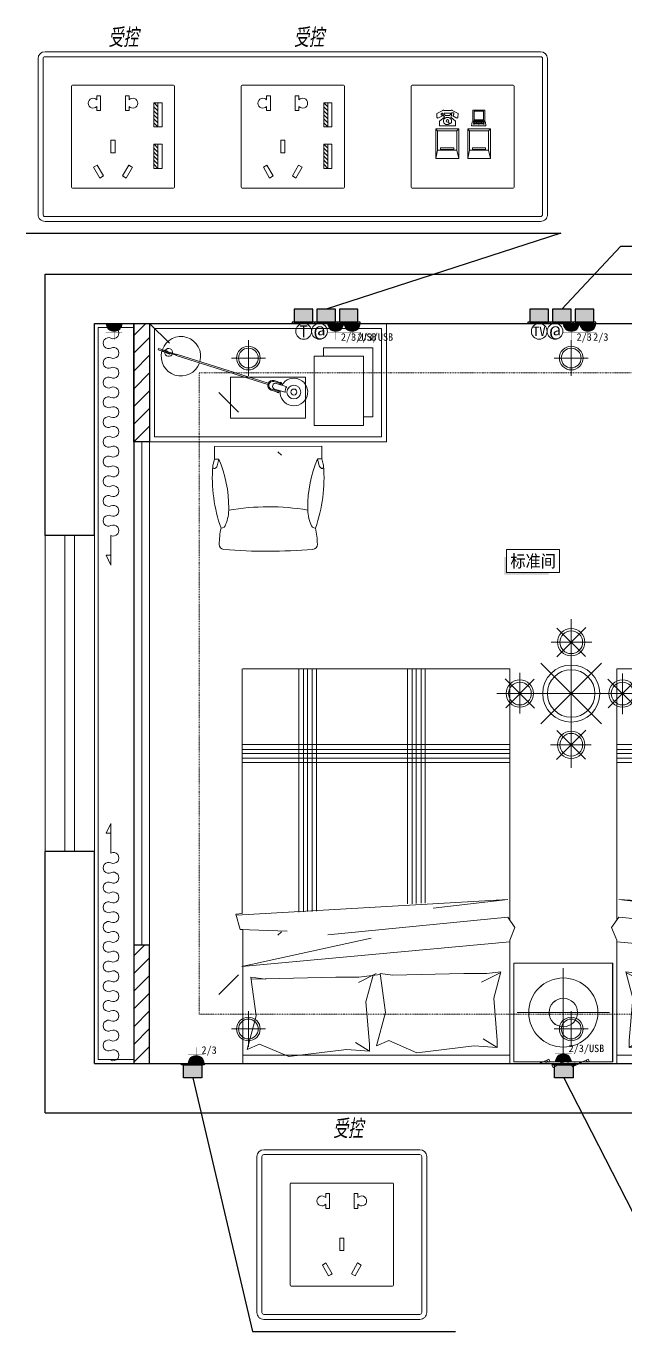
# Model space of a CAD drawing. Header units: millimetres. Extents: x 130143 to 328923, y 19139 to 134795.
# Drawn here: x 139424 to 143970, y 59288 to 69265 of the extents above; entities that cross this region are included whole.
import ezdxf
from ezdxf.enums import TextEntityAlignment as Align

# ---------------------------------------------------------------- set-up
doc = ezdxf.new("R2010")
doc.units = ezdxf.units.MM
doc.header["$LTSCALE"] = 10
for name, pattern in [('DASHDOT2', [12.7, 6.35, -3.175, 0, -3.175]), ('DOTE', [61.468, 50.8, -5.08, 0.508, -5.08]), ('HIDDEN', [9.525, 6.35, -3.175])]:
    doc.linetypes.add(name, pattern=pattern)
doc.layers.get('Defpoints').update_dxf_attribs({"color": 250})
for name, color, linetype in [('EM-开关插座(0.12)-DOM', 61, 'Continuous'), ('WALL_NEW【新建墙体】', 4, 'Continuous'), ('WALL【墙体】', 7, 'Continuous'), ('新建墙体图', 255, 'Continuous')]:
    doc.layers.add(name, color=color, linetype=linetype)
for name, color, linetype, lineweight in [('FF-ART【装饰、挂画】', 120, 'Continuous', 0), ('FF-Curtain【平面窗帘】', 32, 'Continuous', 0), ('FF-Socket【电气】', 124, 'Continuous', 0), ('FF-Text【平面文字】', 2, 'Continuous', 0), ('FF-Win【窗】', 132, 'Continuous', 0), ('FF-【活动成品家具】', 51, 'Continuous', 0), ('RC-Lamplight【灯带】', 205, 'DASHDOT2', 0), ('RC-Lamps【天花灯具】', 2, 'Continuous', 0), ('RC-Modelling【天花造型】', 30, 'Continuous', 0), ('邦威智能化', 7, 'Continuous', 18)]:
    doc.layers.add(name, color=color, linetype=linetype, lineweight=lineweight)
doc.styles.add('宋体', font='', dxfattribs={"width": 0.8})
doc.styles.add('文字', font='')
doc.styles.add('标准', font='', dxfattribs={"width": 0.667})
doc.styles.get('宋体').set_extended_font_data('SimSun')
doc.styles.get('文字').set_extended_font_data('SimSun')
doc.styles.get('标准').set_extended_font_data('仿宋_gb2312')

# ---------------------------------------------------------------- blocks, each defined once
blk = doc.blocks.new('hlw_3_1600_250')
for p, q in [((-0.5, 0.078125), (0.5, 0.078125)), ((-0.5, -0.078125), (0.5, -0.078125))]:
    blk.add_line(p, q)
at = {"linetype": 'HIDDEN', "ltscale": 15}
for p, q in [((-0.5, 0.015625), (0.5, 0.015625)), ((-0.5, -0.015625), (0.5, -0.015625))]:
    blk.add_line(p, q, dxfattribs=at)
blk = doc.blocks.new('1500平10100181')
at = {"ltscale": 300}
for p, q in [((-749, 1000), (603.1, 1000)), ((-749, 1000), (-749, 374.1)), ((603.1, 1000), (603.1, 320.9)), ((603.1, 1000), (603.1, 345.9)), ((-1270.6, 991.6), (-770.6, 991.6)), ((-1270.6, 491.6), (-1270.6, 991.6)), ((-770.6, 991.6), (-770.6, 491.6)), ((-770.6, 491.6), (-1270.6, 491.6)), ((-1270.6, 491.6), (-770.6, 491.6)), ((-749, 374.1), (-775.9, 311.5)), ((-775.9, 311.5), (-740.1, 257.9)), ((-749, 271.3), (-749, -1000)), ((638.5, 243.1), (606, 239.9)), ((606, 239.9), (606, -999.7)), ((-749, -1000), (603.1, -1000)), ((603.1, -1000), (-749, -1000))]:
    blk.add_line(p, q, dxfattribs=at)
at = {"color": 8}
for p, q in [((-1020.6, 966.9), (-1020.6, 516.3)), ((-770.6, 491.6), (-770.6, 991.6)), ((-749, 958.2), (603.1, 958.2)), ((-570, 910.6), (-278, 946.4)), ((-278, 946.4), (-137.7, 883.8)), ((-39.2, 937.4), (32.4, 892.7)), ((-39.2, 937.4), (77.1, 928.5)), ((-39.2, 901.6), (-39.2, 937.4)), ((77.1, 928.5), (369.1, 964.2)), ((369.1, 964.2), (517.3, 901.6)), ((-686.4, 883.8), (-686.4, 919.5)), ((-686.4, 919.5), (-614.8, 874.8)), ((-686.4, 919.5), (-570, 910.6)), ((-668.5, 669.2), (-686.4, 883.8)), ((-137.7, 883.8), (-75, 910.6)), ((-75, 910.6), (-119.8, 740.7)), ((-21.3, 687.1), (-39.2, 901.6)), ((517.3, 901.6), (580, 928.5)), ((580, 928.5), (535.2, 758.6)), ((-1254.7, 741.6), (-786.5, 741.6)), ((-119.8, 740.7), (-92.9, 544)), ((535.2, 758.6), (562.1, 561.9)), ((-704.3, 535), (-668.5, 669.2)), ((-57.5, 551.6), (-21.3, 687.1)), ((-632.7, 544), (-704.3, 535)), ((-605.8, 587.2), (-703.4, 538.5)), ((-516.3, 544), (-632.7, 544)), ((-155.6, 552.9), (-516.3, 544)), ((-92.9, 544), (-155.6, 552.9)), ((14.5, 561.9), (-93.5, 548.4)), ((16.7, 588.7), (-72.8, 544)), ((130.8, 561.9), (14.5, 561.9)), ((560.7, 572.1), (130.8, 561.9)), ((486.3, 572.7), (485.7, 570.5)), ((562.1, 561.9), (486.3, 572.7)), ((-749, 383), (606.9, 508.2)), ((606.9, 508.2), (-48.2, 365.2)), ((-740.1, 257.9), (172.2, 347.3)), ((603.1, 345.9), (603.1, 320.9)), ((378.1, 329.4), (615.8, 320.5)), ((603.1, 320.9), (616.4, 320.9)), ((616.4, 320.9), (638.5, 243.1)), ((633.7, 248.9), (-740.1, 168.4)), ((-740.1, 168.4), (-360.8, 213.2)), ((229.7, -1000), (229.7, 227.8)), ((250.5, -1000), (250.5, 228.9)), ((274.6, -1000), (274.6, 230.2)), ((295.4, -1000), (295.4, 231.3)), ((319.4, -1000), (319.4, 232.6)), ((-320.9, -1000), (-320.9, 186.7)), ((-300.1, -1000), (-300.1, 187.8)), ((-276, -1000), (-276, 189)), ((-255.2, -1000), (-255.2, 190.1)), ((-231.2, -1000), (-231.2, 191.4)), ((-749, -526.3), (603.1, -526.3)), ((-749, -547.1), (603.1, -547.1)), ((-749, -571.3), (603.1, -571.3)), ((-749, -592.1), (603.1, -592.1)), ((-749, -616), (603.1, -616))]:
    blk.add_line(p, q, dxfattribs=at)
for radius in [175, 72.2]:
    blk.add_circle((-1020.6, 741.6), radius, dxfattribs=at)
blk = doc.blocks.new('tasklight')
at = {"color": 251}
for p, q in [((457.5, 270.3), (495.7, 282.4)), ((459, 265.6), (497.2, 277.6)), ((474.8, 265.3), (527.3, 281.8)), ((487.8, 282.5), (492.5, 284)), ((488.5, 280.1), (487.8, 282.5)), ((491.5, 270.6), (490, 275.3)), ((493.3, 281.6), (492.5, 284)), ((496.3, 272.1), (494.8, 276.8)), ((497.2, 277.6), (495.7, 282.4)), ((-25, 96.3), (440.3, 242.9)), ((-22.6, 88.7), (442.7, 235.3)), ((471.1, 227.4), (509.2, 239.4)), ((472.6, 222.7), (510.7, 234.7)), ((483.9, 236.7), (536.3, 253.2)), ((500.6, 242), (502.1, 237.2)), ((503.6, 232.4), (504.3, 230)), ((504.3, 230), (509.1, 231.5)), ((505.3, 243.5), (506.8, 238.7)), ((508.3, 233.9), (509.1, 231.5)), ((509.2, 239.4), (510.7, 234.7)), ((-115.6, 67.8), (-70.8, 81.9)), ((-113.2, 60.1), (-115.6, 67.8)), ((-113.2, 60.1), (-68.4, 74.3)), ((-96, 71.9), (-24.4, 94.4)), ((-94.8, 68), (-96, 71.9)), ((-94.8, 68), (-23.2, 90.6)), ((-71.7, 84.7), (-56.5, 89.6)), ((-70.8, 81.9), (-71.7, 84.7)), ((-55.6, 86.7), (-70.8, 81.9)), ((-70.8, 81.9), (-70.2, 80)), ((-69, 76.2), (-68.4, 74.3)), ((-67.4, 80.9), (-68, 82.8)), ((-57.8, 83.9), (-58.4, 85.8)), ((-55.6, 86.7), (-56.5, 89.6)), ((-22.6, 88.7), (-25, 96.3))]:
    blk.add_line(p, q, dxfattribs=at)
for radius in [35, 15]:
    blk.add_circle((572.3, 280.3), radius, dxfattribs=at)
for centre, radius, start, end in [((572.3, 280.3), 70, 209.85888, 185.11163), ((465, 246.5), 25, 107.48525, 287.48525), ((572.3, 280.3), 45, 178.01403, 216.95647), ((0, 100), 100, 19.7777, 195.19281), ((465, 246.5), 20, 107.48525, 287.48525), ((479.4, 251), 15, 107.48525, 287.48525), ((0, 100), 100, 199.7777, 15.19281), ((-62, 80.5), 20, 209.02221, 185.94829)]:
    blk.add_arc(centre, radius, start, end, dxfattribs=at)
blk = doc.blocks.new('海龙_04090929')
at = {"color": 0, "linetype": 'ByBlock'}
for p, q in [((271.2, -44.5, 0), (-271.2, -45.4, 0)), ((-271.1, -109.6, 0), (-271.2, -45.4, 0)), ((271.3, -108.7, 0), (271.2, -44.5, 0)), ((-278.9, -136.2, 0), (-271.1, -109.6, 0)), ((-271.1, -109.6, 0), (-250.2, -109.5, 0)), ((-271.1, -109.6, 0), (-250.2, -109.5, 0)), ((-250.2, -109.5, 0), (-258, -144.4, 0)), ((-250.2, -109.5, 0), (-258, -144.4, 0)), ((250.4, -108.6, 0), (258.3, -143.6, 0)), ((271.3, -108.7, 0), (250.4, -108.6, 0)), ((250.4, -108.6, 0), (258.3, -143.6, 0)), ((271.3, -108.7, 0), (250.4, -108.6, 0)), ((279.2, -135.3, 0), (271.3, -108.7, 0))]:
    blk.add_line(p, q, dxfattribs=at)
at = {"ltscale": 500}
blk.add_lwpolyline([(600, 577.1), (600, -22.9), (-600, -22.9), (-600, 577.1)], close=True, dxfattribs=at)
at = {"color": 251}
for points in [[(575, 552.1), (575, 2.1), (-575, 2.1), (-575, 552.1)], [(483.8, 61), (233.8, 61), (233.8, 411), (483.8, 411)], [(-189.7, 304.9), (189.7, 304.9), (189.7, 97.6), (-189.7, 97.6)]]:
    blk.add_lwpolyline(points, close=True, dxfattribs=at)
blk.add_lwpolyline([(281, 411), (281, 453.9), (531, 453.9), (531, 103.9), (483.8, 103.9)], dxfattribs=at)
at = {"color": 0, "linetype": 'ByBlock'}
for centre, radius, start, end in [((-825.4, -356.4, 0), 625.9, 359.84129, 23.2355), ((-825.4, -356.4, 0), 625.9, 359.84129, 23.2355), ((826.4, -353.7, 0), 625.9, 156.94898, 180.3432), ((826.4, -353.7, 0), 625.9, 156.94898, 180.3432), ((490.4, -202.2, 0), 773.1, 175.80336, 199.53273), ((-255.2, -145.3, 0), 25.4, 158.99011, 180.62502), ((-255.2, -145.3, 0), 25.4, 180.62502, 200.62672), ((-255.2, -145.3, 0), 25.4, 180.62502, 200.62672), ((-273, -152, 0), 6.35, 200.62672, 296.64596), ((-273, -152, 0), 6.35, 200.62672, 296.64596), ((-281.6, -135, 0), 25.4, 296.64596, 338.28256), ((-281.6, -135, 0), 25.4, 296.64596, 338.28256), ((-489.9, -203.8, 0), 773.1, 340.65176, 4.38113), ((281.9, -134.1, 0), 25.4, 201.90193, 243.53853), ((281.9, -134.1, 0), 25.4, 201.90193, 243.53853), ((273.4, -151.2, 0), 6.35, 243.53853, 339.55777), ((273.4, -151.2, 0), 6.35, 243.53853, 339.55777), ((255.5, -144.5, 0), 25.4, 359.55947, 21.19437), ((255.5, -144.5, 0), 25.4, 339.55777, 359.55947), ((255.5, -144.5, 0), 25.4, 339.55777, 359.55947), ((-411.2, -361.5, 0), 211.7, 337.8885, 0.9101), ((-411.2, -361.5, 0), 211.7, 337.8885, 0.9101), ((2.4, -1560, 0), 1208.4, 80.56409, 99.62039), ((2.4, -1560, 0), 1208.4, 80.56409, 99.62039), ((412.2, -360.1, 0), 211.7, 179.27439, 202.29599), ((412.2, -360.1, 0), 211.7, 179.27439, 202.29599), ((133.9, -545.8, 0), 381.7, 167.11391, 179.48638), ((-239.7, -435.3, 0), 25.4, 273.35663, 346.67419), ((-239.7, -435.3, 0), 25.4, 273.35663, 346.67419), ((241, -434.5, 0), 25.4, 193.5103, 266.82786), ((241, -434.5, 0), 25.4, 193.5103, 266.82786), ((-132.2, -546.2, 0), 381.7, 0.69811, 13.07057), ((-222.4, -542.6, 0), 25.4, 179.50765, 265.22035), ((-3.4, 2077, 0), 2654.1, 265.22035, 274.96413), ((224, -541.9, 0), 25.4, 274.96413, 0.67683)]:
    blk.add_arc(centre, radius, start, end, dxfattribs=at)
at = {"color": 251, "extrusion": (-2.32109e-12, 1.27568e-12, -1), "zscale": -1, "rotation": 180.1031689503808}
blk.add_blockref('tasklight', (441.3, 511.2, 0), dxfattribs=at)
blk = doc.blocks.new('*U127')
at = {"color": 150}
blk.add_lwpolyline([(-5.38, -2.34), (5.38, -2.34), (5.38, 2.33), (-5.38, 2.33), (-5.38, -2.34)], dxfattribs=at)
at = {"color": 150, "ltscale": 4}
for points in [[(-5.38, 0.83), (-5.83, 0.83), (-5.38, -2.34), (-5.83, -2.79)], [(3.13, -2.34), (3.13, -2.79), (-5.38, -2.34), (-5.83, -2.79)]]:
    blk.add_solid(points, dxfattribs=at)
at = {"color": 2, "ltscale": 4, "style": '文字', "width": 0.9, "flags": 8}
blk.add_attdef('功能区文字', text='', height=2.5, dxfattribs=at).set_placement((0.01, -0.03), align=Align.MIDDLE_CENTER)
blk = doc.blocks.new('灯_圆形筒灯')
at = {"color": 251, "linetype": 'DOTE', "ltscale": 43.504693}
blk.add_line((0, 90.6), (0, -90.6), dxfattribs=at)
at = {"color": 251, "linetype": 'DOTE', "ltscale": 41.297046}
blk.add_line((86, 0), (-86, 0), dxfattribs=at)
blk.add_ellipse((0, 0), major_axis=(-42.4, 42.4), ratio=1, start_param=2.355868237233173, end_param=8.639053544412759)
at = {"color": 251}
blk.add_ellipse((0, 0), major_axis=(35.4, 35.4), ratio=1, start_param=5.498714316925571, end_param=11.78189962410516, dxfattribs=at)
blk = doc.blocks.new('大吊灯')
at = {"color": 8}
for p, q in [((74.5, 334.4), (-73.6, 186.3)), ((0, 376.2), (0, -376.2)), ((72.9, 187), (-72, 331.9)), ((104.1, 259.9), (-100.7, 259.9)), ((154.2, -154.2), (-154.2, 154.2)), ((154.2, 154.2), (-154.2, -154.2)), ((-334.4, 74.5), (-186.3, -73.6)), ((-187, 72.9), (-331.9, -72)), ((-259.9, 104.1), (-259.9, -100.7)), ((334.4, -74.5), (186.3, 73.6)), ((187, -72.9), (331.9, 72)), ((259.9, -104.1), (259.9, 100.7)), ((-376.2, 0), (376.2, 0)), ((-74.5, -334.4), (73.6, -186.3)), ((-72.9, -187), (72, -331.9)), ((-104.1, -259.9), (100.7, -259.9))]:
    blk.add_line(p, q, dxfattribs=at)
for centre, major_axis, start_param, end_param in [((0, 259.9), (0, 69.3), -1.570342718129233, 4.712842589050354), ((0, 0), (0, 144.4), 4.712226, 10.995411), ((-259.9, 0), (0, 69.3), 4.712260247178279, 10.99544555435786), ((259.9, 0), (0, 69.3), 4.711943, 10.995128), ((0, -259.9), (0, 69.3), -1.570342718129233, 4.712842589050354)]:
    blk.add_ellipse(centre, major_axis=major_axis, ratio=1, start_param=start_param, end_param=end_param)
for centre, major_axis, start_param, end_param in [((0, 259.9), (0.1, 57.8), -1.569728, 4.713457), ((0, 0), (0, 120.3), -1.570528, 4.712657), ((-259.9, 0), (0, 57.8), 4.711804, 10.994989), ((259.9, 0), (0, 57.8), 4.712315, 10.9955), ((0, -259.9), (0.1, 57.8), -1.569728, 4.713457)]:
    blk.add_ellipse(centre, major_axis=major_axis, ratio=1, start_param=start_param, end_param=end_param, dxfattribs=at)
blk = doc.blocks.new('一般插座')
h = blk.add_hatch(color=0)
edge = h.paths.add_edge_path()
edge.add_line((-1.9, 0), (1.9, 0))
edge.add_arc((0, 0), 1.9, 0, 180)
at = {"color": 0, "const_width": 0.1}
for points in [[(0, 3.9), (0, 1.9)], [(-2, 2.1), (2, 2.1)]]:
    blk.add_lwpolyline(points, dxfattribs=at)
at = {"color": 0}
blk.add_lwpolyline([(1.9, 0, 1), (-1.9, 0)], format="xyb", close=True, dxfattribs=at)
blk = doc.blocks.new('电话插座')
blk.add_circle((0, 0), 1.9)
at = {"style": '宋体', "flags": 8}
blk.add_attdef('T', text='', height=2.91, dxfattribs=at).set_placement((0, 0), align=Align.MIDDLE_CENTER)
blk = doc.blocks.new('电脑网络插座')
blk.add_circle((0, 0), 1.9)
at = {"style": '宋体', "width": 1.5, "flags": 8}
blk.add_attdef('@', text='', height=2.68, dxfattribs=at).set_placement((0, 0), align=Align.MIDDLE_CENTER)
blk = doc.blocks.new('电视电源插座')
blk.add_circle((0, 0), 1.9)
at = {"style": '宋体', "flags": 8}
blk.add_attdef('TV', text='', height=2.24, dxfattribs=at).set_placement((0, 0), align=Align.MIDDLE_CENTER)
blk = doc.blocks.new('防溅水插座')
blk.add_blockref('一般插座', (0, 0))
at = {"style": '宋体', "flags": 8}
blk.add_attdef('F', (1.28, 2.35), '', height=1.8, dxfattribs=at)
blk = doc.blocks.new('海龙_05067149')
at = {"layer": 'FF-ART【装饰、挂画】'}
for p, q in [((4.2, 2), (39.7, 19.6)), ((36.4, 3.4), (30.6, 15.1)), ((45.5, 7.9), (39.7, 19.6)), ((-45.5, -7.9), (-39.7, -19.6)), ((-4.2, -2), (-39.7, -19.6)), ((-36.4, -3.4), (-30.6, -15.1))]:
    blk.add_line(p, q, dxfattribs=at)
at = {"layer": 'FF-ART【装饰、挂画】', "const_width": 6.08}
blk.add_lwpolyline([(-2.4, 1.4, 1), (3.2, -0.8, 1)], format="xyb", close=True, dxfattribs=at)
blk = doc.blocks.new('海龙_05066079')
at = {"layer": 'FF-ART【装饰、挂画】'}
for p, q in [((-27.3, 1.1), (-21.6, -10.6)), ((4.2, 2), (39.7, 19.6)), ((36.4, 3.4), (30.6, 15.1)), ((45.5, 7.9), (39.7, 19.6)), ((-45.5, -7.9), (-39.7, -19.6)), ((-4.2, -2), (-39.7, -19.6)), ((-36.4, -3.4), (-30.6, -15.1))]:
    blk.add_line(p, q, dxfattribs=at)
at = {"layer": 'FF-ART【装饰、挂画】', "const_width": 6.08}
blk.add_lwpolyline([(-2.4, 1.4, 1), (3.2, -0.8, 1)], format="xyb", close=True, dxfattribs=at)
blk = doc.blocks.new('海龙_05066997')
at = {"layer": 'FF-ART【装饰、挂画】'}
for p, q in [((-17.2, -6.4), (18.3, 11.2)), ((5.9, -9.5), (0.1, 2.2)), ((15, -5), (9.2, 6.7)), ((24, -0.5), (18.3, 11.2))]:
    blk.add_line(p, q, dxfattribs=at)
at = {"layer": 'FF-ART【装饰、挂画】', "const_width": 6.08}
blk.add_lwpolyline([(-23.9, -7.1, 1), (-18.2, -9.2, 1)], format="xyb", close=True, dxfattribs=at)
blk = doc.blocks.new('A$C0BEE72F1')
at = {"layer": 'EM-开关插座(0.12)-DOM'}
blk.add_hatch(color=250, dxfattribs=at).paths.add_polyline_path([(8, 55), (8, 5), (78, 5), (78, 55)])
for points in [[(78, 5), (78, 55), (8, 55), (8, 5)], [(0, 0), (86, 0), (86, 5), (0, 5)]]:
    blk.add_lwpolyline(points, close=True, dxfattribs=at)

msp = doc.modelspace()

# ---------------------------------------------------------------- hatches: boundary and pattern name
at = {"layer": 'WALL_NEW【新建墙体】'}
h = msp.add_hatch(dxfattribs=at)
h.set_pattern_fill('ANSI31', color=8, scale=30, style=0)
h.set_pattern_definition([(45, (140241.005, 66105.42), (-67.3519, 67.3519), [])])
h.paths.add_polyline_path([(140361.0048, 67005.41998), (140241.0048, 67005.41998), (140241.0048, 66105.41998), (140361.0048, 66105.41998)])
h.paths.add_polyline_path([(140361.0048, 62280.41998), (140241.0048, 62280.41998), (140241.0048, 61380.41998), (140361.0048, 61380.41998)])
h.paths.add_polyline_path([(147036.0048, 64260.4874), (146766.0048, 64260.4874), (146766.0048, 63630.45369), (146946.0048, 63630.45369), (146946.0048, 64080.4874), (147036.0048, 64080.4874)])
h.paths.add_polyline_path([(146946.0048, 67005.41998), (146766.0048, 67005.41998), (146766.0048, 66105.41998), (146946.0048, 66105.41998)])
h.paths.add_polyline_path([(146946.0048, 61830.45369), (146766.0048, 61830.45369), (146766.0048, 61380.41998), (146946.0048, 61380.41998)])
h.paths.add_polyline_path([(150066.0048, 64507.95369), (149841.0048, 64507.95369), (149841.0048, 64260.4874), (148239.20655, 64260.4874), (148239.20655, 64080.4874), (150066.0048, 64080.4874)])
h.paths.add_polyline_path([(148483.5048, 67005.41998), (148303.5048, 67005.41998), (148303.5048, 66105.41998), (148483.5048, 66105.41998)])

# ---------------------------------------------------------------- linework, layer by layer
at = {"layer": 'Defpoints'}
msp.add_line((140241.0048, 67005.41998), (140241.0048, 61380.41998), dxfattribs=at)
at = {"layer": 'FF-Curtain【平面窗帘】'}
for points in [[(140067.26808, 66969.14328, -1.6), (140067.26808, 66894.14328, 1.6), (140067.26808, 66819.14328, -1.6), (140067.26808, 66744.14328, 1.6), (140067.26808, 66669.14328, -1.6), (140067.26808, 66594.14328, 1.6), (140067.26808, 66519.14328, -1.6), (140067.26808, 66444.14328, 1.6), (140067.26808, 66369.14328, -1.6), (140067.26808, 66294.14328, 1.6), (140067.26808, 66219.14328, -1.6), (140067.26808, 66144.14328, 1.6), (140067.26808, 66069.14328, -1.6), (140067.26808, 65994.14328, 1.6), (140067.26808, 65919.14328, -1.6), (140067.26808, 65844.14328, 1.6), (140067.26808, 65769.14328, -1.6), (140067.26808, 65694.14328, 1.6), (140067.26808, 65619.14328, -1.6), (140067.26808, 65544.14328, 1.6), (140067.26808, 65469.14328, -1.6), (140067.26808, 65394.14328), (140067.26808, 65319.14328), (140067.26808, 65244.14328), (140067.26808, 65169.14328), (140029.76808, 65244.14328), (140067.26808, 65244.14328)], [(140067.26808, 61405.54722, 1.6), (140067.26808, 61480.54722, -1.6), (140067.26808, 61555.54722, 1.6), (140067.26808, 61630.54722, -1.6), (140067.26808, 61705.54722, 1.6), (140067.26808, 61780.54722, -1.6), (140067.26808, 61855.54722, 1.6), (140067.26808, 61930.54722, -1.6), (140067.26808, 62005.54722, 1.6), (140067.26808, 62080.54722, -1.6), (140067.26808, 62155.54722, 1.6), (140067.26808, 62230.54722, -1.6), (140067.26808, 62305.54722, 1.6), (140067.26808, 62380.54722, -1.6), (140067.26808, 62455.54722, 1.6), (140067.26808, 62530.54722, -1.6), (140067.26808, 62605.54722, 1.6), (140067.26808, 62680.54722, -1.6), (140067.26808, 62755.54722, 1.6), (140067.26808, 62830.54722, -1.6), (140067.26808, 62905.54722, 1.6), (140067.26808, 62980.54722), (140067.26808, 63055.54722), (140067.26808, 63130.54722), (140067.26808, 63205.54722), (140029.76808, 63130.54722), (140067.26808, 63130.54722)]]:
    msp.add_lwpolyline(points, format="xyb", dxfattribs=at)
at = {"layer": 'RC-Lamplight【灯带】', "ltscale": 0.1}
msp.add_lwpolyline([(140736.00449, 66630.41988), (146391.00449, 66630.41988), (146391.00449, 61755.41988), (140736.00449, 61755.41988)], close=True, dxfattribs=at)
at = {"layer": 'RC-Modelling【天花造型】', "color": 8}
for p, q in [((140361.00449, 67005.41988), (140511.00449, 66855.41988)), ((140886.00449, 66480.41988), (141036.00449, 66330.41988)), ((141336.00449, 66030.41988), (141361.50449, 66004.91988)), ((141336.00449, 62355.41988), (141361.50449, 62380.91988)), ((140886.00449, 61905.41988), (141036.00449, 62055.41988))]:
    msp.add_line(p, q, dxfattribs=at)
at = {"layer": 'RC-Modelling【天花造型】'}
for points in [[(139941.00449, 67005.41988), (140361.00449, 67005.41988), (140361.00449, 61380.41988), (139941.00449, 61380.41988)], [(140361.00449, 67005.41988), (146766.00449, 67005.41988), (146766.00449, 61380.41988), (140361.00449, 61380.41988)], [(140361.00449, 67005.41988), (146766.00449, 67005.41988), (146766.00449, 61380.41988), (140361.00449, 61380.41988)], [(140301.00449, 66105.41988), (140361.00449, 66105.41988), (140361.00449, 62280.41988), (140301.00449, 62280.41988)]]:
    msp.add_lwpolyline(points, close=True, dxfattribs=at)
for points in [[(140241.00449, 67005.41988), (139941.00449, 67005.41988), (139941.00449, 61380.41988), (140241.00449, 61380.41988)], [(140241.00449, 66975.41988), (139971.00449, 66975.41988), (139971.00449, 61410.41988), (140241.00449, 61410.41988)]]:
    msp.add_lwpolyline(points, dxfattribs=at)
at = {"layer": 'WALL_NEW【新建墙体】'}
for points in [[(140241.0048, 67005.41998), (140361.0048, 67005.41998), (140361.0048, 66105.41998), (140241.0048, 66105.41998)], [(140241.0048, 61380.41998), (140361.0048, 61380.41998), (140361.0048, 62280.41998), (140241.0048, 62280.41998)]]:
    msp.add_lwpolyline(points, close=True, dxfattribs=at)
at = {"layer": 'WALL【墙体】'}
for p, q in [((139566.0048, 65392.91998), (139566.0048, 67380.41998)), ((139566.0048, 67380.41998), (150066.0048, 67380.41998)), ((139941.0048, 65392.91998), (139941.0048, 67005.41998)), ((139941.0048, 67005.41998), (150066.0048, 67005.41998)), ((139941.0048, 65392.91998), (139566.0048, 65392.91998)), ((139566.0048, 61005.41998), (139566.0048, 62992.91998)), ((139941.0048, 62992.91998), (139566.0048, 62992.91998)), ((139941.0048, 61380.41998), (139941.0048, 62992.91998)), ((139941.0048, 61380.41998), (150066.0048, 61380.41998)), ((139566.0048, 61005.41998), (150441.0048, 61005.41998))]:
    msp.add_line(p, q, dxfattribs=at)
at = {"layer": '新建墙体图'}
for p, q in [((139423.67061, 67691.8224), (143484.67085, 67691.8224)), ((143484.67085, 67691.8224), (141701.74463, 67115.41998)), ((143936.84557, 67590.70637), (143492.25294, 67115.73008)), ((147972.88066, 67590.70637), (143936.84557, 67590.70637)), ((140688.48481, 61270.41998), (141142.74511, 59342.27481)), ((143507.37802, 61270.41998), (144521.80744, 59288.29877)), ((141142.74511, 59342.27481), (142684.27047, 59342.27481))]:
    msp.add_line(p, q, dxfattribs=at)
at = {"layer": '邦威智能化', "color": 0}
for p, q in [((139566.0048, 69071.40578), (140803.5048, 69071.40578)), ((140803.5048, 69071.40578), (142093.5048, 69071.40578)), ((142093.50469, 69071.40579), (143331.00469, 69071.40579)), ((139513.5048, 67833.90578), (139513.5048, 69018.90578)), ((139551.0048, 67833.9058), (139551.0048, 69018.90578)), ((139566.0048, 69033.90578), (140803.5048, 69033.90578)), ((140803.5048, 69033.90578), (142093.5048, 69033.90578)), ((142093.50469, 69033.90579), (143331.00469, 69033.90579)), ((143346.00469, 69018.90578), (143346.00469, 67833.90577)), ((143383.50469, 69018.90579), (143383.50469, 67833.90579)), ((139959.68578, 68736.98909), (139987.99042, 68736.98909)), ((139959.68578, 68736.98909), (139959.68578, 68705.34216)), ((139959.68578, 68655.41747), (139959.68578, 68623.77053)), ((139987.99042, 68736.98909), (139987.99042, 68623.77053)), ((140204.99266, 68736.98909), (140176.68802, 68736.98909)), ((140176.68802, 68736.98909), (140176.68802, 68623.77053)), ((140204.99266, 68736.98909), (140204.99266, 68705.34216)), ((140204.99266, 68655.41747), (140204.99266, 68623.77053)), ((141249.76233, 68736.98909), (141278.06697, 68736.98909)), ((141249.76233, 68736.98909), (141249.76233, 68705.34216)), ((141249.76233, 68655.41747), (141249.76233, 68623.77053)), ((141278.06697, 68736.98909), (141278.06697, 68623.77053)), ((141495.06921, 68736.98909), (141466.76457, 68736.98909)), ((141466.76457, 68736.98909), (141466.76457, 68623.77053)), ((141495.06921, 68736.98909), (141495.06921, 68705.34216)), ((141495.06921, 68655.41747), (141495.06921, 68623.77053)), ((139959.68578, 68623.77053), (139987.99042, 68623.77053)), ((140204.99266, 68623.77053), (140176.68802, 68623.77053)), ((141249.76233, 68623.77053), (141278.06697, 68623.77053)), ((141495.06921, 68623.77053), (141466.76457, 68623.77053)), ((140066.61442, 68304.041), (140066.61442, 68398.3898)), ((140066.61442, 68398.3898), (140098.06402, 68398.3898)), ((140082.33922, 68398.3898), (140091.7741, 68398.3898)), ((140098.06402, 68398.3898), (140098.06402, 68304.041)), ((141356.69097, 68304.041), (141356.69097, 68398.3898)), ((141356.69097, 68398.3898), (141388.14057, 68398.3898)), ((141372.41577, 68398.3898), (141381.85065, 68398.3898)), ((141388.14057, 68398.3898), (141388.14057, 68304.041)), ((140098.06402, 68304.041), (140066.61442, 68304.041)), ((141388.14057, 68304.041), (141356.69097, 68304.041)), ((139934.84861, 68193.18743), (139962.08476, 68208.91223)), ((139982.02301, 68111.47897), (139934.84861, 68193.18743)), ((139962.08476, 68208.91223), (140009.25916, 68127.20377)), ((140155.41927, 68127.20377), (140202.59367, 68208.91223)), ((140229.82983, 68193.18743), (140182.65543, 68111.47897)), ((140202.59367, 68208.91223), (140224.3826, 68196.33239)), ((140202.59367, 68208.91223), (140229.82983, 68193.18743)), ((141224.92516, 68193.18743), (141252.16132, 68208.91223)), ((141272.09956, 68111.47897), (141224.92516, 68193.18743)), ((141252.16132, 68208.91223), (141299.33572, 68127.20377)), ((141445.49583, 68127.20377), (141492.67023, 68208.91223)), ((141519.90638, 68193.18743), (141472.73198, 68111.47897)), ((141492.67023, 68208.91223), (141514.45915, 68196.33239)), ((141492.67023, 68208.91223), (141519.90638, 68193.18743)), ((140009.25916, 68127.20377), (139982.02301, 68111.47897)), ((140009.25916, 68127.20377), (139995.64108, 68119.34137)), ((140182.65543, 68111.47897), (140155.41927, 68127.20377)), ((141299.33572, 68127.20377), (141272.09956, 68111.47897)), ((141299.33572, 68127.20377), (141285.71764, 68119.34137)), ((141472.73198, 68111.47897), (141445.49583, 68127.20377)), ((140803.5048, 67818.90578), (139566.0048, 67818.90578)), ((140803.5048, 67781.40578), (139566.0048, 67781.40578)), ((142093.5048, 67818.90578), (140803.5048, 67818.90578)), ((142093.5048, 67781.40578), (140803.5048, 67781.40578)), ((143331.00469, 67818.90579), (142093.50469, 67818.90579)), ((143331.00469, 67781.40579), (142093.50469, 67781.40579)), ((141175.88571, 59487.92857), (141175.88571, 60672.92857)), ((141213.38571, 59487.92859), (141213.38571, 60672.92857)), ((141228.38571, 60725.42857), (142413.38571, 60725.42857)), ((141228.38571, 60687.92857), (142413.38571, 60687.92857)), ((142428.38571, 60672.92857), (142428.38571, 59487.92855)), ((142465.88571, 60672.92857), (142465.88571, 59487.92857)), ((141698.23227, 60392.40831), (141726.53691, 60392.40831)), ((141698.23227, 60392.40831), (141698.23227, 60360.76137)), ((141726.53691, 60392.40831), (141726.53691, 60279.18975)), ((141943.53915, 60392.40831), (141915.23451, 60392.40831)), ((141915.23451, 60392.40831), (141915.23451, 60279.18975)), ((141943.53915, 60392.40831), (141943.53915, 60360.76137)), ((141698.23227, 60310.83668), (141698.23227, 60279.18975)), ((141698.23227, 60279.18975), (141726.53691, 60279.18975)), ((141943.53915, 60279.18975), (141915.23451, 60279.18975)), ((141943.53915, 60310.83668), (141943.53915, 60279.18975)), ((141805.16091, 59959.46022), (141805.16091, 60053.80902)), ((141805.16091, 60053.80902), (141836.61051, 60053.80902)), ((141820.88571, 60053.80902), (141830.32059, 60053.80902)), ((141836.61051, 60053.80902), (141836.61051, 59959.46022)), ((141673.3951, 59848.60665), (141700.63126, 59864.33145)), ((141700.63126, 59864.33145), (141747.80566, 59782.62299)), ((141836.61051, 59959.46022), (141805.16091, 59959.46022)), ((141893.96577, 59782.62299), (141941.14017, 59864.33145)), ((141941.14017, 59864.33145), (141962.92909, 59851.75161)), ((141941.14017, 59864.33145), (141968.37632, 59848.60665)), ((141720.5695, 59766.89819), (141673.3951, 59848.60665)), ((141747.80566, 59782.62299), (141720.5695, 59766.89819)), ((141747.80566, 59782.62299), (141734.18758, 59774.76059)), ((141921.20192, 59766.89819), (141893.96577, 59782.62299)), ((141968.37632, 59848.60665), (141921.20192, 59766.89819)), ((142413.38571, 59472.92857), (141228.38571, 59472.92857)), ((142413.38571, 59435.42857), (141228.38571, 59435.42857))]:
    msp.add_line(p, q, dxfattribs=at)
at = {"layer": '邦威智能化'}
for p, q in [((139766.92824, 68810.40578), (139766.92824, 68042.40578)), ((140542.42824, 68817.90578), (139774.42824, 68817.90578)), ((140549.92824, 68810.40578), (140549.92824, 68042.40578)), ((141057.0048, 68810.40578), (141057.0048, 68042.40578)), ((141832.5048, 68817.90578), (141064.5048, 68817.90578)), ((141840.0048, 68810.40578), (141840.0048, 68042.40578)), ((142347.00469, 68810.40579), (142347.00469, 68042.40579)), ((143122.50469, 68817.90579), (142354.50469, 68817.90579)), ((143130.00469, 68810.40579), (143130.00469, 68042.40579)), ((140424.42882, 68622.28386, 6.61051), (140393.54767, 68653.16501, 6.61051)), ((140424.42882, 68653.16501, 6.61051), (140394.67886, 68682.91496, 6.61051)), ((140424.42882, 68682.91496, 6.61051), (140424.42882, 68499.89047, 6.61051)), ((141714.50537, 68622.28386, 6.61051), (141683.62423, 68653.16501, 6.61051)), ((141714.50537, 68653.16501, 6.61051), (141684.75542, 68682.91496, 6.61051)), ((141714.50537, 68682.91496, 6.61051), (141714.50537, 68499.89047, 6.61051)), ((140424.42882, 68592.5339, 6.61051), (140393.54767, 68623.41505, 6.61051)), ((140424.42882, 68561.65276, 6.61051), (140393.54767, 68592.5339, 6.61051)), ((140424.42882, 68530.77161, 6.61051), (140393.54767, 68561.65276, 6.61051)), ((141714.50537, 68592.5339, 6.61051), (141683.62423, 68623.41505, 6.61051)), ((141714.50537, 68561.65276, 6.61051), (141683.62423, 68592.5339, 6.61051)), ((141714.50537, 68530.77161, 6.61051), (141683.62423, 68561.65276, 6.61051)), ((140424.42882, 68499.89047, 6.61051), (140393.54767, 68530.77161, 6.61051)), ((141714.50537, 68499.89047, 6.61051), (141683.62423, 68530.77161, 6.61051)), ((140424.42882, 68338.19256, 6.61051), (140394.67886, 68367.94252, 6.61051)), ((140424.42882, 68367.94252, 6.61051), (140424.42882, 68184.91802, 6.61051)), ((141714.50537, 68338.19256, 6.61051), (141684.75542, 68367.94252, 6.61051)), ((141714.50537, 68367.94252, 6.61051), (141714.50537, 68184.91802, 6.61051)), ((140424.42882, 68307.31142, 6.61051), (140393.54767, 68338.19256, 6.61051)), ((140424.42882, 68277.56146, 6.61051), (140393.54767, 68308.44261, 6.61051)), ((140424.42882, 68246.68032, 6.61051), (140393.54767, 68277.56146, 6.61051)), ((140424.42882, 68215.79917, 6.61051), (140393.54767, 68246.68032, 6.61051)), ((141714.50537, 68307.31142, 6.61051), (141683.62423, 68338.19256, 6.61051)), ((141714.50537, 68277.56146, 6.61051), (141683.62423, 68308.44261, 6.61051)), ((141714.50537, 68246.68032, 6.61051), (141683.62423, 68277.56146, 6.61051)), ((141714.50537, 68215.79917, 6.61051), (141683.62423, 68246.68032, 6.61051)), ((140424.42882, 68184.91802, 6.61051), (140393.54767, 68215.79917, 6.61051)), ((141714.50537, 68184.91802, 6.61051), (141683.62423, 68215.79917, 6.61051)), ((140542.42824, 68034.90578), (139774.42824, 68034.90578)), ((141832.5048, 68034.90578), (141064.5048, 68034.90578)), ((143122.50469, 68034.90579), (142354.50469, 68034.90579)), ((141429.38571, 60464.42857), (141429.38571, 59696.42857)), ((142204.88571, 60471.92857), (141436.88571, 60471.92857)), ((142212.38571, 60464.42857), (142212.38571, 59696.42857)), ((142204.88571, 59688.92857), (141436.88571, 59688.92857))]:
    msp.add_line(p, q, dxfattribs=at)
at = {"layer": '邦威智能化', "elevation": 6.61051}
for points in [[(140455.30996, 68682.91496), (140393.54767, 68682.91496), (140393.54767, 68499.89047), (140455.30996, 68499.89047)], [(141745.38652, 68682.91496), (141683.62423, 68682.91496), (141683.62423, 68499.89047), (141745.38652, 68499.89047)], [(140455.30996, 68367.94252), (140393.54767, 68367.94252), (140393.54767, 68184.91802), (140455.30996, 68184.91802)], [(141745.38652, 68367.94252), (141683.62423, 68367.94252), (141683.62423, 68184.91802), (141745.38652, 68184.91802)]]:
    msp.add_lwpolyline(points, close=True, dxfattribs=at)
at = {"layer": '邦威智能化'}
for points in [[(142563.13031, 68543.87647), (142563.13031, 68507.27058), (142684.67391, 68507.27058), (142684.67391, 68543.60762), (142648.66088, 68573.13359), (142655.09189, 68585.34226), (142655.09189, 68606.22577), (142672.35504, 68606.22577), (142672.35504, 68596.02641), (142663.80315, 68585.24566), (142694.61883, 68565.97356), (142701.60223, 68570.51464), (142704.37107, 68601.45716), (142659.75187, 68623.50009), (142659.75187, 68627.09281), (142650.57579, 68627.09281), (142650.57579, 68623.98892), (142596.83932, 68623.98892), (142596.83932, 68627.09281), (142587.49433, 68627.09281), (142587.49433, 68623.50009), (142543.72655, 68601.89853), (142543.72655, 68574.54483), (142549.99992, 68566.53442), (142584.90629, 68585.2049), (142574.74304, 68594.71588), (142574.74304, 68594.71588), (142574.74304, 68602.05096), (142580.23255, 68605.42872), (142589.40862, 68605.42872), (142589.40862, 68590.95203), (142600.12989, 68574.73802), (142563.13031, 68543.87647)], [(142599.64819, 68605.02615), (142599.64819, 68593.36383), (142609.2065, 68585.98604), (142637.6975, 68585.98604), (142647.03373, 68594.15502), (142647.03373, 68605.02615), (142599.64819, 68605.02615)], [(142815.39482, 68626.57455), (142815.39482, 68546.26331), (142907.32903, 68546.26331), (142907.32903, 68626.57455), (142815.39482, 68626.57455)], [(142534.7621, 68486.59497), (142534.7621, 68260.7334), (142708.66843, 68260.7334), (142708.66843, 68486.59497), (142534.7621, 68486.59497)], [(142548.12479, 68471.37442), (142534.7621, 68486.59497)], [(142548.12479, 68471.37442), (142548.12479, 68322.7648), (142693.705, 68322.7648), (142693.705, 68471.37442), (142548.12479, 68471.37442)], [(142647.44536, 68526.96145), (142630.22927, 68534.1776), (142638.77789, 68519.65094)], [(142693.705, 68471.37442), (142708.66843, 68486.59497)], [(142777.31541, 68486.59497), (142777.31541, 68260.7334), (142951.22174, 68260.7334), (142951.22174, 68486.59497), (142777.31541, 68486.59497)], [(142790.6781, 68471.37442), (142777.31541, 68486.59497)], [(142790.6781, 68471.37442), (142790.6781, 68322.7648), (142936.25832, 68322.7648), (142936.25832, 68471.37442), (142790.6781, 68471.37442)], [(142812.3016, 68537.54095), (142806.74735, 68507.19733), (142916.19109, 68507.19733), (142911.95725, 68537.74801), (142812.3016, 68537.54095)], [(142936.25832, 68471.37442), (142951.22174, 68486.59497)], [(142548.12479, 68322.7648), (142534.7621, 68260.7334)], [(142693.705, 68322.7648), (142708.66843, 68260.7334)], [(142790.6781, 68322.7648), (142777.31541, 68260.7334)], [(142936.25832, 68322.7648), (142951.22174, 68260.7334)]]:
    msp.add_lwpolyline(points, dxfattribs=at)
for points in [[(142825.74162, 68618.57086), (142897.79806, 68618.57086), (142897.79806, 68553.17649), (142825.74162, 68553.17649)], [(142822.01043, 68531.81405), (142829.40515, 68531.81405), (142829.40515, 68529.3673), (142822.01043, 68529.3673)], [(142822.01043, 68524.47295), (142829.40515, 68524.47295), (142829.40515, 68522.0262), (142822.01043, 68522.0262)], [(142830.84253, 68529.31985), (142838.23724, 68529.31985), (142838.23724, 68526.8731), (142830.84253, 68526.8731)], [(142830.84253, 68526.8731), (142838.23724, 68526.8731), (142838.23724, 68524.42636), (142830.84253, 68524.42636)], [(142838.96898, 68531.73899), (142848.48062, 68531.73899), (142848.48062, 68529.39577), (142838.96898, 68529.39577)], [(142838.96898, 68524.46173), (142848.48062, 68524.46173), (142848.48062, 68522.11851), (142838.96898, 68522.11851)], [(142849.66087, 68529.31985), (142857.05559, 68529.31985), (142857.05559, 68526.8731), (142849.66087, 68526.8731)], [(142849.66087, 68526.8731), (142857.05559, 68526.8731), (142857.05559, 68524.42636), (142849.66087, 68524.42636)], [(142857.83566, 68524.47295), (142865.23037, 68524.47295), (142865.23037, 68522.0262), (142857.83566, 68522.0262)], [(142857.97679, 68531.81405), (142865.3715, 68531.81405), (142865.3715, 68529.3673), (142857.97679, 68529.3673)], [(142866.48989, 68529.31985), (142873.88461, 68529.31985), (142873.88461, 68526.8731), (142866.48989, 68526.8731)], [(142866.48989, 68526.8731), (142873.88461, 68526.8731), (142873.88461, 68524.42636), (142866.48989, 68524.42636)], [(142874.88217, 68524.46173), (142884.39381, 68524.46173), (142884.39381, 68522.11851), (142874.88217, 68522.11851)], [(142875.07646, 68531.73899), (142884.5881, 68531.73899), (142884.5881, 68529.39577), (142875.07646, 68529.39577)], [(142885.82248, 68529.31985), (142893.2172, 68529.31985), (142893.2172, 68526.8731), (142885.82248, 68526.8731)], [(142885.82248, 68526.8731), (142893.2172, 68526.8731), (142893.2172, 68524.42636), (142885.82248, 68524.42636)], [(142894.19446, 68531.81405), (142901.58918, 68531.81405), (142901.58918, 68529.3673), (142894.19446, 68529.3673)], [(142894.19446, 68524.51954), (142901.58918, 68524.51954), (142901.58918, 68522.07279), (142894.19446, 68522.07279)], [(142570.97204, 68340.74269), (142670.88288, 68340.74269), (142670.88288, 68329.34754), (142570.97204, 68329.34754)], [(142813.52536, 68340.74269), (142913.43619, 68340.74269), (142913.43619, 68329.34754), (142813.52536, 68329.34754)]]:
    msp.add_lwpolyline(points, close=True, dxfattribs=at)
msp.add_circle((142623.65063, 68545.12913), 9.95068, dxfattribs=at)
at = {"layer": '邦威智能化', "color": 0}
for centre, radius, start, end in [((139566.0048, 69018.90578), 52.5, 90, 180), ((143331.00469, 69018.90579), 52.5, 0, 89.999999998), ((139566.0048, 69018.90578), 15, 90, 180), ((143331.00469, 69018.90579), 15, 0, 90.000019318), ((139931.38114, 68680.37981), 37.73952, 41.409622123, 318.590377877), ((140233.2973, 68680.37981), 37.73952, 221.409622123, 138.590377877), ((141221.45769, 68680.37981), 37.73952, 41.409622123, 318.590377877), ((141523.37385, 68680.37981), 37.73952, 221.409622123, 138.590377877), ((139566.0048, 67833.90578), 52.5, 180, 270.000000002), ((139566.0048, 67833.90578), 15, 179.999922725, 270), ((143331.00469, 67833.90579), 52.5, 269.999999988, 0), ((143331.00469, 67833.90579), 15, 270, 359.999937398), ((141228.38571, 60672.92857), 52.5, 90, 180), ((141228.38571, 60672.92857), 15, 90, 180), ((142413.38571, 60672.92857), 52.5, 0, 89.999999998), ((142413.38571, 60672.92857), 15, 0, 90.000019318), ((141669.92763, 60335.79903), 37.73952, 41.409622123, 318.590377877), ((141971.84379, 60335.79903), 37.73952, 221.409622123, 138.590377877), ((141228.38571, 59487.92857), 52.5, 180, 270.000000002), ((141228.38571, 59487.92857), 15, 179.999922725, 270), ((142413.38571, 59487.92857), 52.5, 269.999999988, 0), ((142413.38571, 59487.92857), 15, 270, 359.999937398)]:
    msp.add_arc(centre, radius, start, end, dxfattribs=at)
at = {"layer": '邦威智能化'}
for centre, start, end in [((139774.42824, 68810.40578), 90.000000027, 180), ((140542.42824, 68810.40578), 0, 89.999999973), ((141064.5048, 68810.40578), 90.000000027, 180), ((141832.5048, 68810.40578), 0, 89.999999973), ((142354.50469, 68810.40579), 90.000000027, 180), ((143122.50469, 68810.40579), 0, 89.999999973), ((139774.42824, 68042.40578), 180, 269.999999988), ((140542.42824, 68042.40578), 270.000000045, 0), ((141064.5048, 68042.40578), 180, 269.999999988), ((141832.5048, 68042.40578), 270.000000045, 0), ((142354.50469, 68042.40579), 180, 269.999999988), ((143122.50469, 68042.40579), 270.000000045, 0), ((141436.88571, 60464.42857), 90.000000027, 180), ((142204.88571, 60464.42857), 0, 89.999999973), ((141436.88571, 59696.42857), 180, 269.999999988), ((142204.88571, 59696.42857), 270.000000045, 0)]:
    msp.add_arc(centre, 7.5, start, end, dxfattribs=at)
msp.add_spline([(142638.77789, 68519.65094), (142622.05726, 68518.29191), (142602.24187, 68523.30871), (142592.9438, 68541.88678), (142595.53497, 68557.72613), (142605.29034, 68567.47329), (142623.42854, 68571.58528), (142641.56737, 68567.32086), (142652.84666, 68554.98462), (142652.84666, 68534.57654), (142647.44536, 68526.96145)], degree=3, dxfattribs=at)

# ---------------------------------------------------------------- block references
at = {"layer": 'FF-ART【装饰、挂画】', "xscale": 1.5, "yscale": 1.5, "zscale": 1.5}
for name, p in [('海龙_05066997', (143365.32337, 61396.74747)), ('海龙_05067149', (143485.13596, 61379.84224)), ('海龙_05066079', (143631.64166, 61384.39953))]:
    msp.add_blockref(name, p, dxfattribs=at)
at = {"layer": 'FF-Socket【电气】', "xscale": -31.57894736841263, "yscale": 31.57894736842718, "zscale": 31.57894736842105, "rotation": 180}
msp.add_blockref('一般插座', (140091.0049, 67005.73008), dxfattribs=at)
at = {"layer": 'FF-Socket【电气】', "xscale": 31.57894736841263, "yscale": 31.57894736842718, "zscale": 31.57894736842105}
for name, p, values in [('电话插座', (141530.90709, 66945.58153), {'T': 'T'}), ('电脑网络插座', (141650.90709, 66945.71156), {'@': '@'}), ('电视电源插座', (143320.68145, 66945.76728), {'TV': 'TV'}), ('电脑网络插座', (143440.68145, 66945.71156), {'@': '@'}), ('防溅水插座', (140714.48481, 61380.41998), {'F': '2/3'}), ('防溅水插座', (143503.5048, 61392.98283), {'F': '2/3/USB'})]:
    msp.add_blockref(name, p, dxfattribs=at).add_auto_attribs(values)
at = {"layer": 'FF-Socket【电气】'}
ref = msp.add_blockref('防溅水插座', (141773.79582, 67005.41998), dxfattribs=dict(at, xscale=-31.57894736841263, yscale=31.57894736842718, zscale=31.57894736842105, rotation=180))
ref.add_attrib('F', '2/3/USB', (141814.16611, 66874.36735), dxfattribs={"layer": '0', "height": 56.842105, "style": '宋体', "flags": 8})
ref = msp.add_blockref('防溅水插座', (141899.74463, 67005.41998), dxfattribs=dict(at, xscale=-31.57894736841263, yscale=31.57894736842718, zscale=31.57894736842105, rotation=180))
ref.add_attrib('F', '2/3/USB', (141940.11492, 66874.36735), dxfattribs={"layer": '0', "height": 56.842105, "style": '宋体', "flags": 8})
ref = msp.add_blockref('防溅水插座', (143563.93715, 67005.73008), dxfattribs=dict(at, xscale=-31.57894736841263, yscale=31.57894736842718, zscale=31.57894736842105, rotation=180))
ref.add_attrib('F', '2/3', (143604.30744, 66874.67745), dxfattribs={"layer": '0', "height": 56.842105, "style": '宋体', "flags": 8})
ref = msp.add_blockref('防溅水插座', (143690.25294, 67005.73008), dxfattribs=dict(at, xscale=-31.57894736841263, yscale=31.57894736842718, zscale=31.57894736842105, rotation=180))
ref.add_attrib('F', '2/3', (143730.62323, 66874.67745), dxfattribs={"layer": '0', "height": 56.842105, "style": '宋体', "flags": 8})
at = {"layer": 'FF-Text【平面文字】'}
ref = msp.add_blockref('*U127', (143273.79082, 65200.6716), dxfattribs=dict(at, xscale=37.5, yscale=37.5, zscale=37.5))
ref.add_attrib('功能区文字', '标准间', dxfattribs={"layer": '0', "color": 2, "ltscale": 4, "height": 93.75, "style": '文字', "width": 0.9}).set_placement((143274.19824, 65199.55039), align=Align.MIDDLE_CENTER)
at = {"layer": 'FF-Win【窗】', "xscale": 2400, "yscale": 2400, "zscale": 2400, "rotation": 90}
msp.add_blockref('hlw_3_1600_250', (139753.5048, 64192.91998), dxfattribs=at)
at = {"layer": 'FF-【活动成品家具】', "xscale": 1.5, "yscale": 1.5, "zscale": 1.5}
msp.add_blockref('海龙_04090929', (141261.0048, 66139.72311), dxfattribs=at)
at = {"layer": 'FF-【活动成品家具】', "yscale": 1.5, "zscale": 1.5, "rotation": 180}
for p, xscale in [((141972.54639, 62880.41998), 1.5), ((145034.46321, 62880.41998), -1.5)]:
    msp.add_blockref('1500平10100181', p, dxfattribs=dict(at, xscale=xscale))
at = {"layer": 'RC-Lamps【天花灯具】', "xscale": 1.5, "yscale": 1.5, "zscale": 1.5}
for name, p in [('灯_圆形筒灯', (141111.00449, 66742.91988)), ('灯_圆形筒灯', (143563.50452, 66742.91988)), ('大吊灯', (143563.50444, 64192.91983))]:
    msp.add_blockref(name, p, dxfattribs=at)
at = {"layer": 'RC-Lamps【天花灯具】', "xscale": -1.5, "yscale": 1.5, "zscale": 1.5, "rotation": 180}
for p in [(141111.00449, 61642.91988), (143563.50452, 61642.91988)]:
    msp.add_blockref('灯_圆形筒灯', p, dxfattribs=at)
at = {"layer": '邦威智能化', "xscale": 2, "yscale": 2, "zscale": 2}
for p in [(141443.74525, 67005.42016), (141615.74525, 67005.42016), (141787.74525, 67005.42016), (143234.25356, 67005.73027), (143406.25356, 67005.73027), (143578.25356, 67005.73027)]:
    msp.add_blockref('A$C0BEE72F1', p, dxfattribs=at)
at = {"layer": '邦威智能化', "xscale": -2, "yscale": 2, "zscale": 2, "rotation": 180}
for p in [(140602.48543, 61380.4198), (143421.37863, 61380.4198)]:
    msp.add_blockref('A$C0BEE72F1', p, dxfattribs=at)

# ---------------------------------------------------------------- texts
at = {"layer": '邦威智能化', "lineweight": 0, "char_height": 126, "width": 440.6408527, "attachment_point": 1, "style": '标准'}
for insert in [(140048.39896, 69246.084), (141457.43475, 69246.084), (141754.86687, 60951.73495)]:
    msp.add_mtext('{\\fSimSun|b0|i1|c134|p49;\\C1;受控}', dxfattribs=dict(at, insert=insert))

doc.saveas('drawing.dxf')
